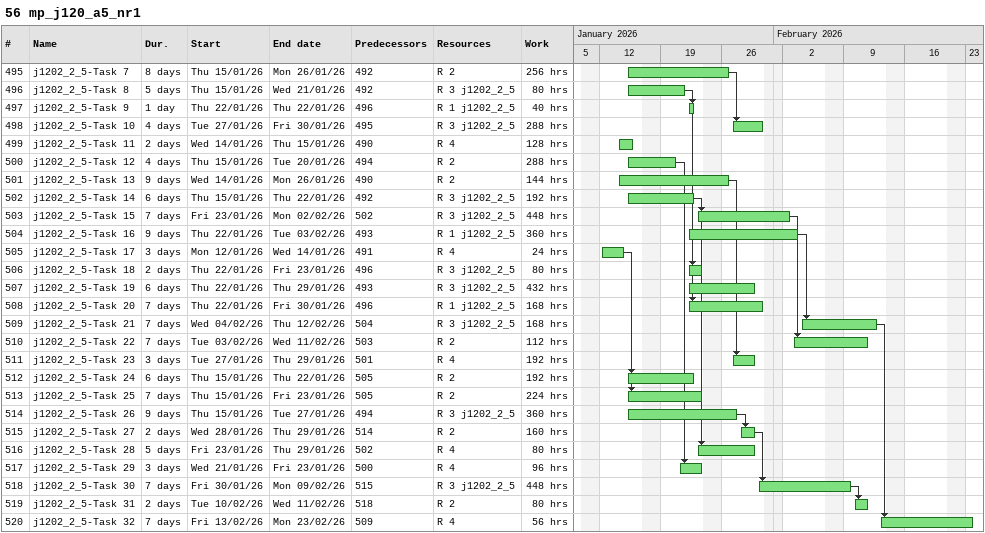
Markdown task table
56 mp_j120_a5_nr1

| ID | Task | Duration | Start | Finish | Predecessors | Resources | Work (h) |
|---|---|---|---|---|---|---|---|
| 495 | j1202_2_5-Task 7 | 8d | 2026-01-15 | 2026-01-26 | 492 | R 2 | 256 |
| 496 | j1202_2_5-Task 8 | 5d | 2026-01-15 | 2026-01-21 | 492 | R 3 j1202_2_5 | 80 |
| 497 | j1202_2_5-Task 9 | 1d | 2026-01-22 | 2026-01-22 | 496 | R 1 j1202_2_5 | 40 |
| 498 | j1202_2_5-Task 10 | 4d | 2026-01-27 | 2026-01-30 | 495 | R 3 j1202_2_5 | 288 |
| 499 | j1202_2_5-Task 11 | 2d | 2026-01-14 | 2026-01-15 | 490 | R 4 | 128 |
| 500 | j1202_2_5-Task 12 | 4d | 2026-01-15 | 2026-01-20 | 494 | R 2 | 288 |
| 501 | j1202_2_5-Task 13 | 9d | 2026-01-14 | 2026-01-26 | 490 | R 2 | 144 |
| 502 | j1202_2_5-Task 14 | 6d | 2026-01-15 | 2026-01-22 | 492 | R 3 j1202_2_5 | 192 |
| 503 | j1202_2_5-Task 15 | 7d | 2026-01-23 | 2026-02-02 | 502 | R 3 j1202_2_5 | 448 |
| 504 | j1202_2_5-Task 16 | 9d | 2026-01-22 | 2026-02-03 | 493 | R 1 j1202_2_5 | 360 |
| 505 | j1202_2_5-Task 17 | 3d | 2026-01-12 | 2026-01-14 | 491 | R 4 | 24 |
| 506 | j1202_2_5-Task 18 | 2d | 2026-01-22 | 2026-01-23 | 496 | R 3 j1202_2_5 | 80 |
| 507 | j1202_2_5-Task 19 | 6d | 2026-01-22 | 2026-01-29 | 493 | R 3 j1202_2_5 | 432 |
| 508 | j1202_2_5-Task 20 | 7d | 2026-01-22 | 2026-01-30 | 496 | R 1 j1202_2_5 | 168 |
| 509 | j1202_2_5-Task 21 | 7d | 2026-02-04 | 2026-02-12 | 504 | R 3 j1202_2_5 | 168 |
| 510 | j1202_2_5-Task 22 | 7d | 2026-02-03 | 2026-02-11 | 503 | R 2 | 112 |
| 511 | j1202_2_5-Task 23 | 3d | 2026-01-27 | 2026-01-29 | 501 | R 4 | 192 |
| 512 | j1202_2_5-Task 24 | 6d | 2026-01-15 | 2026-01-22 | 505 | R 2 | 192 |
| 513 | j1202_2_5-Task 25 | 7d | 2026-01-15 | 2026-01-23 | 505 | R 2 | 224 |
| 514 | j1202_2_5-Task 26 | 9d | 2026-01-15 | 2026-01-27 | 494 | R 3 j1202_2_5 | 360 |
| 515 | j1202_2_5-Task 27 | 2d | 2026-01-28 | 2026-01-29 | 514 | R 2 | 160 |
| 516 | j1202_2_5-Task 28 | 5d | 2026-01-23 | 2026-01-29 | 502 | R 4 | 80 |
| 517 | j1202_2_5-Task 29 | 3d | 2026-01-21 | 2026-01-23 | 500 | R 4 | 96 |
| 518 | j1202_2_5-Task 30 | 7d | 2026-01-30 | 2026-02-09 | 515 | R 3 j1202_2_5 | 448 |
| 519 | j1202_2_5-Task 31 | 2d | 2026-02-10 | 2026-02-11 | 518 | R 2 | 80 |
| 520 | j1202_2_5-Task 32 | 7d | 2026-02-13 | 2026-02-23 | 509 | R 4 | 56 |
